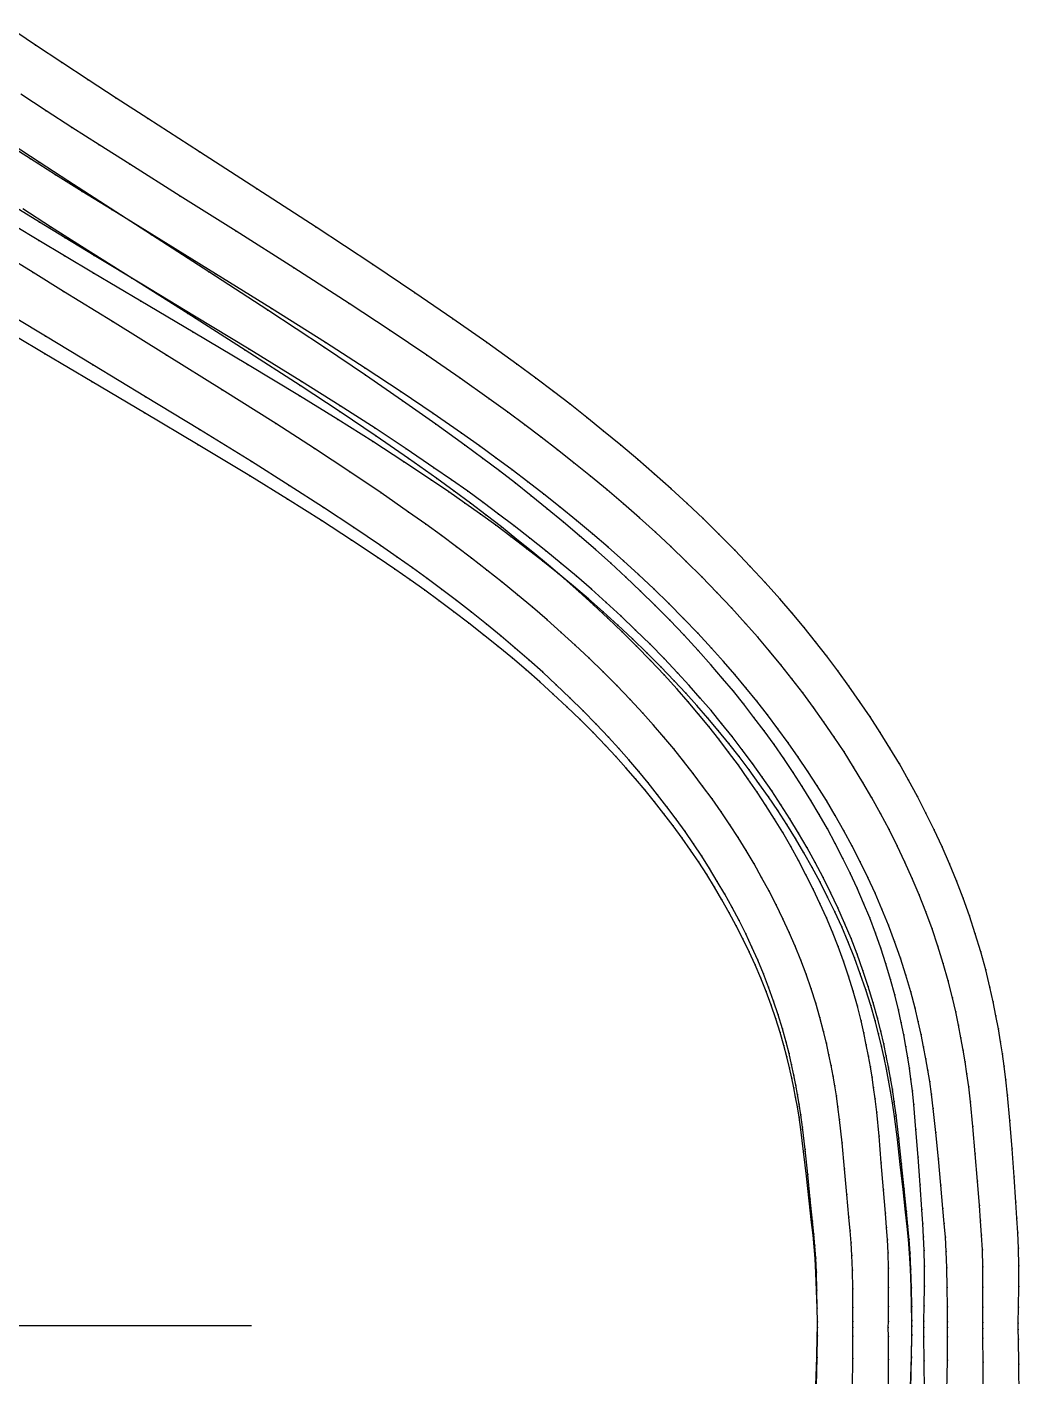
# Model space of a CAD drawing. Extents: x 50 to 2594, y 47 to 2136.
# Drawn here: x 2469.1 to 2553.1, y 872.7 to 987 of the extents above; entities that cross this region are included whole.
import ezdxf

# ---------------------------------------------------------------- set-up
doc = ezdxf.new("R2010")
doc.units = 0

# ---------------------------------------------------------------- blocks, each defined once
blk = doc.blocks.new('837.MANGA_XS')
at = {"layer": '1'}
blk.add_lwpolyline([(2543.92, 871.815), (2544.002, 874.337), (2544.04, 876.224), (2544.05, 876.967), (2544.041, 877.445), (2544.015, 878.643), (2543.974, 880.211), (2543.916, 881.797), (2543.843, 883.13), (2543.752, 884.277), (2543.642, 885.385), (2543.509, 886.602), (2543.302, 888.499), (2543.068, 890.619), (2542.82, 892.751), (2542.574, 894.685), (2542.406, 895.842), (2542.24, 896.856), (2542.07, 897.788), (2541.89, 898.701), (2541.692, 899.659), (2541.471, 900.66), (2541.223, 901.704), (2540.94, 902.79), (2540.564, 904.098), (2540.141, 905.441), (2539.678, 906.798), (2539.182, 908.144), (2538.657, 909.463), (2538.105, 910.756), (2537.524, 912.031), (2536.914, 913.293), (2536.271, 914.551), (2535.601, 915.799), (2534.904, 917.034), (2534.184, 918.252), (2533.447, 919.444), (2532.688, 920.618), (2531.905, 921.777), (2531.098, 922.925), (2530.264, 924.067), (2529.408, 925.197), (2528.536, 926.308), (2527.652, 927.397), (2526.76, 928.461), (2525.848, 929.51), (2524.906, 930.557), (2523.92, 931.616), (2522.784, 932.793), (2521.599, 933.982), (2520.378, 935.167), (2519.14, 936.331), (2517.9, 937.458), (2516.651, 938.556), (2515.386, 939.632), (2514.098, 940.695), (2512.781, 941.751), (2511.45, 942.792), (2510.118, 943.808), (2508.802, 944.791), (2507.51, 945.736), (2506.202, 946.67), (2504.833, 947.623), (2503.357, 948.628), (2501.027, 950.175), (2498.391, 951.882), (2495.447, 953.743), (2492.192, 955.756), (2487.778, 958.428), (2483.192, 961.162), (2478.74, 963.796), (2474.73, 966.166), (2472.291, 967.615), (2470.107, 968.924), (2468.06, 970.164)], dxfattribs=at)
at = {"layer": '14'}
blk.add_lwpolyline([(2535.914, 871.933), (2535.994, 874.312), (2536.038, 876.117), (2536.051, 876.832), (2536.042, 877.294), (2536.017, 878.449), (2535.977, 879.948), (2535.923, 881.444), (2535.858, 882.636), (2535.777, 883.649), (2535.677, 884.63), (2535.556, 885.725), (2535.355, 887.561), (2535.124, 889.644), (2534.882, 891.738), (2534.644, 893.607), (2534.495, 894.638), (2534.35, 895.524), (2534.202, 896.33), (2534.046, 897.118), (2533.873, 897.953), (2533.68, 898.832), (2533.462, 899.749), (2533.215, 900.701), (2532.891, 901.829), (2532.528, 902.981), (2532.131, 904.142), (2531.705, 905.295), (2531.252, 906.432), (2530.774, 907.55), (2530.27, 908.655), (2529.739, 909.753), (2529.172, 910.863), (2528.579, 911.966), (2527.962, 913.059), (2527.325, 914.138), (2526.67, 915.195), (2525.996, 916.238), (2525.3, 917.269), (2524.58, 918.292), (2523.826, 919.324), (2523.05, 920.346), (2522.26, 921.353), (2521.46, 922.339), (2520.655, 923.298), (2519.834, 924.244), (2518.983, 925.189), (2518.09, 926.147), (2517.046, 927.229), (2515.953, 928.325), (2514.826, 929.419), (2513.683, 930.493), (2512.539, 931.533), (2511.386, 932.546), (2510.217, 933.54), (2509.023, 934.525), (2507.782, 935.519), (2506.523, 936.503), (2505.262, 937.466), (2504.016, 938.396), (2502.793, 939.29), (2501.555, 940.173), (2500.259, 941.076), (2498.857, 942.03), (2496.602, 943.526), (2494.039, 945.185), (2491.166, 947.001), (2487.984, 948.969), (2483.613, 951.613), (2479.059, 954.327), (2474.628, 956.948), (2470.624, 959.313), (2468.158, 960.778)], dxfattribs=at)
at = {"layer": '2'}
for p in [(2536.051, 876.832), (2544.05, 876.967)]:
    blk.add_point(p, dxfattribs=at)
at = {"layer": '3'}
for p in [(2470.107, 968.924), (2472.291, 967.615), (2474.73, 966.166), (2478.74, 963.796), (2483.192, 961.162), (2470.624, 959.313), (2487.778, 958.428), (2474.628, 956.948), (2492.192, 955.756), (2479.059, 954.327), (2495.447, 953.743), (2483.613, 951.613), (2498.391, 951.882), (2501.027, 950.175), (2487.984, 948.969), (2503.357, 948.628), (2504.833, 947.623), (2491.166, 947.001), (2506.202, 946.67), (2507.51, 945.736), (2494.039, 945.185), (2508.802, 944.791), (2496.602, 943.526), (2510.118, 943.808), (2498.857, 942.03), (2511.45, 942.792), (2500.259, 941.076), (2512.781, 941.751), (2501.555, 940.173), (2514.098, 940.695), (2515.386, 939.632), (2502.793, 939.29), (2516.651, 938.556), (2504.016, 938.396), (2505.262, 937.466), (2517.9, 937.458), (2506.523, 936.503), (2519.14, 936.331), (2507.782, 935.519), (2520.378, 935.167), (2509.023, 934.525), (2521.599, 933.982), (2510.217, 933.54), (2522.784, 932.793), (2511.386, 932.546), (2523.92, 931.616), (2512.539, 931.533), (2513.683, 930.493), (2524.906, 930.557), (2514.826, 929.419), (2525.848, 929.51), (2515.953, 928.325), (2526.76, 928.461), (2517.046, 927.229), (2527.652, 927.397), (2518.09, 926.147), (2528.536, 926.308), (2518.983, 925.189), (2529.408, 925.197), (2519.834, 924.244), (2530.264, 924.067), (2520.655, 923.298), (2531.098, 922.925), (2521.46, 922.339), (2522.26, 921.353), (2531.905, 921.777), (2523.05, 920.346), (2532.688, 920.618), (2523.826, 919.324), (2533.447, 919.444), (2524.58, 918.292), (2534.184, 918.252), (2525.3, 917.269), (2534.904, 917.034), (2525.996, 916.238), (2535.601, 915.799), (2526.67, 915.195), (2536.271, 914.551), (2527.325, 914.138), (2527.962, 913.059), (2536.914, 913.293), (2528.579, 911.966), (2537.524, 912.031), (2529.172, 910.863), (2538.105, 910.756), (2529.739, 909.753), (2538.657, 909.463), (2530.27, 908.655), (2539.182, 908.144), (2530.774, 907.55), (2539.678, 906.798), (2531.252, 906.432), (2540.141, 905.441), (2531.705, 905.295), (2532.131, 904.142), (2540.564, 904.098), (2532.528, 902.981), (2540.94, 902.79), (2532.891, 901.829), (2541.223, 901.704), (2533.215, 900.701), (2533.462, 899.749), (2541.471, 900.66), (2541.692, 899.659), (2533.68, 898.832), (2541.89, 898.701), (2533.873, 897.953), (2542.07, 897.788), (2534.046, 897.118), (2534.202, 896.33), (2542.24, 896.856), (2534.35, 895.524), (2542.406, 895.842), (2534.495, 894.638), (2542.574, 894.685), (2534.644, 893.607), (2542.82, 892.751), (2534.882, 891.738), (2543.068, 890.619), (2535.124, 889.644), (2543.302, 888.499), (2535.355, 887.561), (2543.509, 886.602), (2535.556, 885.725), (2543.642, 885.385), (2535.677, 884.63), (2535.777, 883.649), (2543.752, 884.277), (2535.858, 882.636), (2543.843, 883.13), (2535.923, 881.444), (2543.916, 881.797), (2543.974, 880.211), (2535.977, 879.948), (2536.017, 878.449), (2544.015, 878.643), (2536.042, 877.294), (2544.041, 877.445), (2536.038, 876.117), (2544.04, 876.224), (2535.994, 874.312), (2544.002, 874.337)]:
    blk.add_point(p, dxfattribs=at)
at = {"layer": '4'}
for p in [(2536.051, 876.832, 5), (2544.05, 876.967, 5)]:
    blk.add_point(p, dxfattribs=at)
at = {"layer": '7'}
blk.add_line((2140.733, 877), (2486.433, 877), dxfattribs=at)
blk = doc.blocks.new('837.MANGA_S')
at = {"layer": '1'}
blk.add_lwpolyline([(2543.965, 871.688), (2544.026, 874.237), (2544.048, 876.144), (2544.051, 876.895), (2544.046, 877.377), (2544.031, 878.589), (2544.003, 880.174), (2543.959, 881.776), (2543.897, 883.124), (2543.816, 884.284), (2543.714, 885.405), (2543.591, 886.636), (2543.399, 888.555), (2543.181, 890.699), (2542.95, 892.855), (2542.718, 894.812), (2542.559, 895.982), (2542.4, 897.009), (2542.237, 897.952), (2542.064, 898.876), (2541.872, 899.846), (2541.658, 900.86), (2541.416, 901.917), (2541.14, 903.017), (2540.772, 904.342), (2540.357, 905.703), (2539.901, 907.078), (2539.411, 908.443), (2538.893, 909.781), (2538.347, 911.092), (2537.771, 912.386), (2537.166, 913.666), (2536.528, 914.943), (2535.861, 916.211), (2535.169, 917.465), (2534.452, 918.702), (2533.718, 919.913), (2532.961, 921.106), (2532.181, 922.285), (2531.376, 923.452), (2530.543, 924.614), (2529.688, 925.763), (2528.817, 926.894), (2527.933, 928.002), (2527.041, 929.085), (2526.13, 930.153), (2525.187, 931.22), (2524.2, 932.298), (2523.063, 933.498), (2521.876, 934.711), (2520.653, 935.919), (2519.413, 937.106), (2518.17, 938.256), (2516.917, 939.377), (2515.649, 940.476), (2514.357, 941.561), (2513.036, 942.64), (2511.7, 943.704), (2510.363, 944.743), (2509.042, 945.748), (2507.745, 946.715), (2506.432, 947.67), (2505.057, 948.646), (2503.574, 949.674), (2501.234, 951.259), (2498.585, 953.007), (2495.627, 954.914), (2492.356, 956.978), (2487.92, 959.717), (2483.31, 962.521), (2478.835, 965.223), (2474.804, 967.654), (2472.352, 969.14), (2470.157, 970.482), (2468.099, 971.754)], dxfattribs=at)
at = {"layer": '14'}
blk.add_lwpolyline([(2535.957, 871.878), (2536.016, 874.284), (2536.044, 876.109), (2536.051, 876.832), (2536.047, 877.299), (2536.032, 878.466), (2536.005, 879.982), (2535.964, 881.495), (2535.908, 882.701), (2535.836, 883.726), (2535.745, 884.718), (2535.632, 885.826), (2535.445, 887.684), (2535.231, 889.792), (2535.005, 891.911), (2534.782, 893.802), (2534.641, 894.846), (2534.502, 895.743), (2534.36, 896.559), (2534.21, 897.357), (2534.042, 898.203), (2533.855, 899.093), (2533.643, 900.022), (2533.402, 900.987), (2533.085, 902.13), (2532.729, 903.298), (2532.338, 904.475), (2531.917, 905.644), (2531.47, 906.797), (2530.997, 907.932), (2530.498, 909.054), (2529.971, 910.169), (2529.408, 911.295), (2528.819, 912.416), (2528.205, 913.527), (2527.57, 914.623), (2526.918, 915.698), (2526.246, 916.758), (2525.552, 917.806), (2524.834, 918.848), (2524.08, 919.898), (2523.306, 920.938), (2522.516, 921.963), (2521.717, 922.967), (2520.912, 923.944), (2520.09, 924.908), (2519.239, 925.871), (2518.345, 926.847), (2517.3, 927.95), (2516.204, 929.068), (2515.075, 930.184), (2513.929, 931.281), (2512.782, 932.342), (2511.627, 933.377), (2510.454, 934.392), (2509.256, 935.399), (2508.01, 936.416), (2506.746, 937.421), (2505.481, 938.406), (2504.229, 939.358), (2503.001, 940.273), (2501.759, 941.177), (2500.456, 942.101), (2499.048, 943.078), (2496.782, 944.612), (2494.206, 946.312), (2491.319, 948.173), (2488.119, 950.192), (2483.725, 952.905), (2479.147, 955.69), (2474.692, 958.379), (2470.666, 960.807), (2468.186, 962.311)], dxfattribs=at)
at = {"layer": '2'}
for p in [(2536.051, 876.832), (2544.051, 876.895)]:
    blk.add_point(p, dxfattribs=at)
at = {"layer": '3'}
for p in [(2470.157, 970.482), (2472.352, 969.14), (2474.804, 967.654), (2478.835, 965.223), (2483.31, 962.521), (2470.666, 960.807), (2487.92, 959.717), (2474.692, 958.379), (2492.356, 956.978), (2479.147, 955.69), (2495.627, 954.914), (2483.725, 952.905), (2498.585, 953.007), (2501.234, 951.259), (2488.119, 950.192), (2503.574, 949.674), (2491.319, 948.173), (2505.057, 948.646), (2506.432, 947.67), (2507.745, 946.715), (2494.206, 946.312), (2509.042, 945.748), (2496.782, 944.612), (2510.363, 944.743), (2499.048, 943.078), (2511.7, 943.704), (2500.456, 942.101), (2513.036, 942.64), (2501.759, 941.177), (2514.357, 941.561), (2503.001, 940.273), (2515.649, 940.476), (2504.229, 939.358), (2516.917, 939.377), (2505.481, 938.406), (2506.746, 937.421), (2518.17, 938.256), (2508.01, 936.416), (2519.413, 937.106), (2509.256, 935.399), (2520.653, 935.919), (2510.454, 934.392), (2521.876, 934.711), (2511.627, 933.377), (2523.063, 933.498), (2512.782, 932.342), (2524.2, 932.298), (2513.929, 931.281), (2525.187, 931.22), (2515.075, 930.184), (2526.13, 930.153), (2516.204, 929.068), (2527.041, 929.085), (2517.3, 927.95), (2527.933, 928.002), (2518.345, 926.847), (2528.817, 926.894), (2519.239, 925.871), (2520.09, 924.908), (2529.688, 925.763), (2520.912, 923.944), (2530.543, 924.614), (2521.717, 922.967), (2531.376, 923.452), (2522.516, 921.963), (2532.181, 922.285), (2523.306, 920.938), (2532.961, 921.106), (2524.08, 919.898), (2533.718, 919.913), (2524.834, 918.848), (2534.452, 918.702), (2525.552, 917.806), (2526.246, 916.758), (2535.169, 917.465), (2526.918, 915.698), (2535.861, 916.211), (2527.57, 914.623), (2536.528, 914.943), (2528.205, 913.527), (2537.166, 913.666), (2528.819, 912.416), (2537.771, 912.386), (2529.408, 911.295), (2538.347, 911.092), (2529.971, 910.169), (2530.498, 909.054), (2538.893, 909.781), (2530.997, 907.932), (2539.411, 908.443), (2531.47, 906.797), (2539.901, 907.078), (2531.917, 905.644), (2540.357, 905.703), (2532.338, 904.475), (2540.772, 904.342), (2532.729, 903.298), (2541.14, 903.017), (2533.085, 902.13), (2541.416, 901.917), (2533.402, 900.987), (2541.658, 900.86), (2533.643, 900.022), (2541.872, 899.846), (2533.855, 899.093), (2542.064, 898.876), (2534.042, 898.203), (2534.21, 897.357), (2542.237, 897.952), (2534.36, 896.559), (2542.4, 897.009), (2534.502, 895.743), (2542.559, 895.982), (2534.641, 894.846), (2542.718, 894.812), (2534.782, 893.802), (2542.95, 892.855), (2535.005, 891.911), (2543.181, 890.699), (2535.231, 889.792), (2543.399, 888.555), (2535.445, 887.684), (2543.591, 886.636), (2535.632, 885.826), (2543.714, 885.405), (2535.745, 884.718), (2535.836, 883.726), (2543.816, 884.284), (2535.908, 882.701), (2543.897, 883.124), (2535.964, 881.495), (2543.959, 881.776), (2544.003, 880.174), (2536.005, 879.982), (2536.032, 878.466), (2544.031, 878.589), (2536.047, 877.299), (2544.046, 877.377), (2536.044, 876.109), (2544.048, 876.144), (2536.016, 874.284), (2544.026, 874.237)]:
    blk.add_point(p, dxfattribs=at)
at = {"layer": '4'}
for p in [(2536.051, 876.832, 5), (2544.051, 876.895, 5)]:
    blk.add_point(p, dxfattribs=at)
at = {"layer": '7'}
blk.add_line((2140.733, 877), (2486.433, 877), dxfattribs=at)
blk = doc.blocks.new('837.MANGA_M')
at = {"layer": '1'}
blk.add_lwpolyline([(2547.018, 871.419), (2547.053, 874.058), (2547.056, 876.032), (2547.051, 876.809), (2547.051, 877.309), (2547.049, 878.564), (2547.036, 880.205), (2547.008, 881.864), (2546.958, 883.261), (2546.886, 884.462), (2546.793, 885.624), (2546.678, 886.9), (2546.5, 888.889), (2546.297, 891.111), (2546.081, 893.346), (2545.861, 895.374), (2545.709, 896.588), (2545.556, 897.652), (2545.397, 898.631), (2545.227, 899.589), (2545.039, 900.596), (2544.828, 901.648), (2544.589, 902.744), (2544.315, 903.886), (2543.948, 905.263), (2543.533, 906.676), (2543.075, 908.104), (2542.583, 909.523), (2542.06, 910.913), (2541.509, 912.277), (2540.926, 913.622), (2540.313, 914.955), (2539.666, 916.284), (2538.989, 917.603), (2538.286, 918.909), (2537.557, 920.198), (2536.809, 921.459), (2536.038, 922.703), (2535.243, 923.931), (2534.422, 925.148), (2533.572, 926.36), (2532.699, 927.559), (2531.809, 928.739), (2530.906, 929.896), (2529.994, 931.026), (2529.062, 932.142), (2528.097, 933.257), (2527.086, 934.384), (2525.922, 935.638), (2524.705, 936.906), (2523.453, 938.17), (2522.18, 939.413), (2520.906, 940.616), (2519.621, 941.79), (2518.319, 942.942), (2516.993, 944.079), (2515.637, 945.21), (2514.265, 946.326), (2512.892, 947.416), (2511.535, 948.471), (2510.202, 949.485), (2508.852, 950.488), (2507.439, 951.513), (2505.915, 952.593), (2503.508, 954.259), (2500.785, 956.097), (2497.742, 958.104), (2494.378, 960.275), (2489.813, 963.158), (2485.07, 966.11), (2480.465, 968.955), (2476.318, 971.515), (2473.795, 973.08), (2471.537, 974.492), (2469.419, 975.831), (2467.32, 977.174)], dxfattribs=at)
at = {"layer": '14'}
blk.add_lwpolyline([(2539.01, 871.696), (2539.044, 874.191), (2539.052, 876.082), (2539.051, 876.832), (2539.052, 877.316), (2539.049, 878.527), (2539.038, 880.098), (2539.012, 881.667), (2538.968, 882.918), (2538.905, 883.981), (2538.821, 885.01), (2538.716, 886.161), (2538.543, 888.088), (2538.345, 890.276), (2538.134, 892.475), (2537.924, 894.438), (2537.789, 895.521), (2537.655, 896.453), (2537.517, 897.301), (2537.37, 898.129), (2537.206, 899.008), (2537.021, 899.933), (2536.812, 900.899), (2536.573, 901.901), (2536.257, 903.09), (2535.901, 904.305), (2535.508, 905.529), (2535.085, 906.746), (2534.635, 907.946), (2534.157, 909.128), (2533.652, 910.296), (2533.118, 911.458), (2532.547, 912.632), (2531.948, 913.801), (2531.325, 914.959), (2530.679, 916.102), (2530.015, 917.224), (2529.33, 918.33), (2528.622, 919.425), (2527.889, 920.512), (2527.12, 921.609), (2526.328, 922.696), (2525.521, 923.768), (2524.703, 924.817), (2523.88, 925.839), (2523.038, 926.847), (2522.167, 927.855), (2521.251, 928.877), (2520.18, 930.032), (2519.056, 931.203), (2517.898, 932.372), (2516.723, 933.522), (2515.545, 934.635), (2514.359, 935.72), (2513.155, 936.786), (2511.923, 937.843), (2510.644, 938.911), (2509.345, 939.967), (2508.043, 941.002), (2506.757, 942.003), (2505.494, 942.965), (2504.216, 943.916), (2502.875, 944.889), (2501.426, 945.917), (2499.095, 947.532), (2496.443, 949.323), (2493.471, 951.285), (2490.177, 953.412), (2485.651, 956.274), (2480.936, 959.211), (2476.347, 962.049), (2472.201, 964.611), (2469.647, 966.197), (2467.356, 967.631)], dxfattribs=at)
at = {"layer": '2'}
for p in [(2539.051, 876.832), (2547.051, 876.809)]:
    blk.add_point(p, dxfattribs=at)
at = {"layer": '3'}
for p in [(2469.419, 975.831), (2471.537, 974.492), (2473.795, 973.08), (2476.318, 971.515), (2480.465, 968.955), (2469.647, 966.197), (2485.07, 966.11), (2472.201, 964.611), (2489.813, 963.158), (2476.347, 962.049), (2494.378, 960.275), (2480.936, 959.211), (2497.742, 958.104), (2485.651, 956.274), (2500.785, 956.097), (2490.177, 953.412), (2503.508, 954.259), (2505.915, 952.593), (2493.471, 951.285), (2507.439, 951.513), (2508.852, 950.488), (2496.443, 949.323), (2510.202, 949.485), (2511.535, 948.471), (2499.095, 947.532), (2512.892, 947.416), (2501.426, 945.917), (2514.265, 946.326), (2502.875, 944.889), (2515.637, 945.21), (2504.216, 943.916), (2516.993, 944.079), (2505.494, 942.965), (2506.757, 942.003), (2518.319, 942.942), (2508.043, 941.002), (2519.621, 941.79), (2509.345, 939.967), (2520.906, 940.616), (2510.644, 938.911), (2522.18, 939.413), (2511.923, 937.843), (2523.453, 938.17), (2513.155, 936.786), (2524.705, 936.906), (2514.359, 935.72), (2525.922, 935.638), (2515.545, 934.635), (2527.086, 934.384), (2516.723, 933.522), (2528.097, 933.257), (2517.898, 932.372), (2529.062, 932.142), (2519.056, 931.203), (2529.994, 931.026), (2520.18, 930.032), (2530.906, 929.896), (2521.251, 928.877), (2531.809, 928.739), (2522.167, 927.855), (2532.699, 927.559), (2523.038, 926.847), (2533.572, 926.36), (2523.88, 925.839), (2524.703, 924.817), (2534.422, 925.148), (2525.521, 923.768), (2535.243, 923.931), (2526.328, 922.696), (2536.038, 922.703), (2527.12, 921.609), (2536.809, 921.459), (2527.889, 920.512), (2537.557, 920.198), (2528.622, 919.425), (2529.33, 918.33), (2538.286, 918.909), (2530.015, 917.224), (2538.989, 917.603), (2530.679, 916.102), (2539.666, 916.284), (2531.325, 914.959), (2540.313, 914.955), (2531.948, 913.801), (2540.926, 913.622), (2532.547, 912.632), (2541.509, 912.277), (2533.118, 911.458), (2533.652, 910.296), (2542.06, 910.913), (2534.157, 909.128), (2542.583, 909.523), (2534.635, 907.946), (2543.075, 908.104), (2535.085, 906.746), (2543.533, 906.676), (2535.508, 905.529), (2535.901, 904.305), (2543.948, 905.263), (2536.257, 903.09), (2544.315, 903.886), (2536.573, 901.901), (2544.589, 902.744), (2536.812, 900.899), (2544.828, 901.648), (2537.021, 899.933), (2545.039, 900.596), (2545.227, 899.589), (2537.206, 899.008), (2545.397, 898.631), (2537.37, 898.129), (2537.517, 897.301), (2545.556, 897.652), (2537.655, 896.453), (2545.709, 896.588), (2537.789, 895.521), (2545.861, 895.374), (2537.924, 894.438), (2546.081, 893.346), (2538.134, 892.475), (2546.297, 891.111), (2538.345, 890.276), (2546.5, 888.889), (2538.543, 888.088), (2538.716, 886.161), (2546.678, 886.9), (2538.821, 885.01), (2546.793, 885.624), (2538.905, 883.981), (2546.886, 884.462), (2538.968, 882.918), (2546.958, 883.261), (2539.012, 881.667), (2547.008, 881.864), (2547.036, 880.205), (2539.038, 880.098), (2539.049, 878.527), (2547.049, 878.564), (2539.052, 877.316), (2547.051, 877.309), (2539.052, 876.082), (2547.056, 876.032), (2539.044, 874.191), (2547.053, 874.058)]:
    blk.add_point(p, dxfattribs=at)
at = {"layer": '4'}
for p in [(2539.051, 876.832, 5), (2547.051, 876.809, 5)]:
    blk.add_point(p, dxfattribs=at)
at = {"layer": '7'}
blk.add_line((2134.546, 877), (2488.122, 877), dxfattribs=at)
blk = doc.blocks.new('837.MANGA_L')
at = {"layer": '1'}
blk.add_lwpolyline([(2550.074, 871.157), (2550.082, 873.886), (2550.064, 875.927), (2550.05, 876.729), (2550.056, 877.246), (2550.065, 878.544), (2550.068, 880.242), (2550.055, 881.958), (2550.018, 883.403), (2549.956, 884.647), (2549.87, 885.849), (2549.765, 887.17), (2549.6, 889.229), (2549.412, 891.529), (2549.21, 893.843), (2549.003, 895.943), (2548.858, 897.2), (2548.71, 898.302), (2548.555, 899.316), (2548.389, 900.309), (2548.204, 901.352), (2547.997, 902.441), (2547.76, 903.578), (2547.488, 904.762), (2547.122, 906.189), (2546.706, 907.655), (2546.247, 909.137), (2545.752, 910.609), (2545.225, 912.052), (2544.668, 913.468), (2544.079, 914.865), (2543.458, 916.25), (2542.802, 917.631), (2542.115, 919.002), (2541.4, 920.359), (2540.659, 921.699), (2539.899, 923.011), (2539.114, 924.305), (2538.303, 925.584), (2537.466, 926.85), (2536.598, 928.112), (2535.708, 929.361), (2534.799, 930.59), (2533.876, 931.795), (2532.944, 932.974), (2531.991, 934.137), (2531.004, 935.3), (2529.97, 936.475), (2528.778, 937.784), (2527.532, 939.108), (2526.249, 940.427), (2524.946, 941.725), (2523.639, 942.983), (2522.322, 944.209), (2520.987, 945.413), (2519.627, 946.603), (2518.235, 947.786), (2516.827, 948.953), (2515.418, 950.094), (2514.025, 951.199), (2512.656, 952.261), (2511.27, 953.312), (2509.819, 954.386), (2508.253, 955.518), (2505.78, 957.265), (2502.981, 959.193), (2499.854, 961.298), (2496.396, 963.577), (2491.704, 966.604), (2486.827, 969.704), (2482.092, 972.692), (2477.827, 975.381), (2475.234, 977.024), (2472.912, 978.508), (2470.736, 979.913), (2468.578, 981.323)], dxfattribs=at)
at = {"layer": '14'}
blk.add_lwpolyline([(2542.063, 871.515), (2542.071, 874.098), (2542.06, 876.056), (2542.051, 876.832), (2542.057, 877.334), (2542.067, 878.587), (2542.071, 880.214), (2542.061, 881.839), (2542.028, 883.134), (2541.973, 884.236), (2541.897, 885.303), (2541.801, 886.495), (2541.642, 888.493), (2541.458, 890.76), (2541.263, 893.039), (2541.066, 895.074), (2540.937, 896.197), (2540.808, 897.164), (2540.674, 898.042), (2540.53, 898.902), (2540.369, 899.814), (2540.188, 900.773), (2539.981, 901.775), (2539.744, 902.816), (2539.429, 904.05), (2539.072, 905.312), (2538.679, 906.584), (2538.254, 907.848), (2537.799, 909.095), (2537.317, 910.324), (2536.806, 911.539), (2536.265, 912.747), (2535.686, 913.969), (2535.078, 915.185), (2534.444, 916.391), (2533.787, 917.581), (2533.111, 918.75), (2532.414, 919.902), (2531.692, 921.043), (2530.944, 922.177), (2530.159, 923.32), (2529.351, 924.454), (2528.526, 925.572), (2527.69, 926.667), (2526.848, 927.734), (2525.987, 928.786), (2525.094, 929.839), (2524.157, 930.907), (2523.059, 932.114), (2521.908, 933.338), (2520.721, 934.561), (2519.516, 935.763), (2518.308, 936.928), (2517.091, 938.064), (2515.855, 939.18), (2514.591, 940.287), (2513.277, 941.406), (2511.943, 942.513), (2510.606, 943.598), (2509.284, 944.648), (2507.986, 945.657), (2506.673, 946.655), (2505.295, 947.676), (2503.805, 948.756), (2501.407, 950.452), (2498.68, 952.334), (2495.623, 954.396), (2492.234, 956.633), (2487.577, 959.643), (2482.726, 962.733), (2478.003, 965.719), (2473.736, 968.414), (2471.108, 970.083), (2468.75, 971.592)], dxfattribs=at)
at = {"layer": '2'}
for p in [(2542.051, 876.832), (2550.05, 876.729)]:
    blk.add_point(p, dxfattribs=at)
at = {"layer": '3'}
for p in [(2470.736, 979.913), (2472.912, 978.508), (2475.234, 977.024), (2477.827, 975.381), (2482.092, 972.692), (2471.108, 970.083), (2486.827, 969.704), (2473.736, 968.414), (2491.704, 966.604), (2478.003, 965.719), (2482.726, 962.733), (2496.396, 963.577), (2499.854, 961.298), (2487.577, 959.643), (2502.981, 959.193), (2505.78, 957.265), (2492.234, 956.633), (2508.253, 955.518), (2495.623, 954.396), (2509.819, 954.386), (2511.27, 953.312), (2498.68, 952.334), (2512.656, 952.261), (2514.025, 951.199), (2501.407, 950.452), (2515.418, 950.094), (2503.805, 948.756), (2516.827, 948.953), (2505.295, 947.676), (2518.235, 947.786), (2506.673, 946.655), (2519.627, 946.603), (2507.986, 945.657), (2520.987, 945.413), (2509.284, 944.648), (2522.322, 944.209), (2510.606, 943.598), (2511.943, 942.513), (2523.639, 942.983), (2513.277, 941.406), (2524.946, 941.725), (2514.591, 940.287), (2526.249, 940.427), (2515.855, 939.18), (2527.532, 939.108), (2517.091, 938.064), (2528.778, 937.784), (2518.308, 936.928), (2529.97, 936.475), (2519.516, 935.763), (2531.004, 935.3), (2520.721, 934.561), (2531.991, 934.137), (2521.908, 933.338), (2532.944, 932.974), (2523.059, 932.114), (2533.876, 931.795), (2524.157, 930.907), (2534.799, 930.59), (2525.094, 929.839), (2535.708, 929.361), (2525.987, 928.786), (2526.848, 927.734), (2536.598, 928.112), (2527.69, 926.667), (2537.466, 926.85), (2528.526, 925.572), (2538.303, 925.584), (2529.351, 924.454), (2539.114, 924.305), (2530.159, 923.32), (2539.899, 923.011), (2530.944, 922.177), (2540.659, 921.699), (2531.692, 921.043), (2541.4, 920.359), (2532.414, 919.902), (2533.111, 918.75), (2542.115, 919.002), (2533.787, 917.581), (2542.802, 917.631), (2534.444, 916.391), (2543.458, 916.25), (2535.078, 915.185), (2544.079, 914.865), (2535.686, 913.969), (2544.668, 913.468), (2536.265, 912.747), (2536.806, 911.539), (2545.225, 912.052), (2537.317, 910.324), (2545.752, 910.609), (2537.799, 909.095), (2546.247, 909.137), (2538.254, 907.848), (2546.706, 907.655), (2538.679, 906.584), (2539.072, 905.312), (2547.122, 906.189), (2547.488, 904.762), (2539.429, 904.05), (2547.76, 903.578), (2539.744, 902.816), (2547.997, 902.441), (2539.981, 901.775), (2540.188, 900.773), (2548.204, 901.352), (2540.369, 899.814), (2548.389, 900.309), (2540.53, 898.902), (2548.555, 899.316), (2540.674, 898.042), (2548.71, 898.302), (2540.808, 897.164), (2540.937, 896.197), (2548.858, 897.2), (2541.066, 895.074), (2549.003, 895.943), (2541.263, 893.039), (2549.21, 893.843), (2541.458, 890.76), (2549.412, 891.529), (2541.642, 888.493), (2549.6, 889.229), (2549.765, 887.17), (2541.801, 886.495), (2541.897, 885.303), (2549.87, 885.849), (2541.973, 884.236), (2549.956, 884.647), (2542.028, 883.134), (2550.018, 883.403), (2542.061, 881.839), (2550.055, 881.958), (2542.071, 880.214), (2550.068, 880.242), (2542.067, 878.587), (2550.065, 878.544), (2542.057, 877.334), (2550.056, 877.246), (2542.06, 876.056), (2550.064, 875.927), (2542.071, 874.098), (2550.082, 873.886)]:
    blk.add_point(p, dxfattribs=at)
at = {"layer": '4'}
for p in [(2542.051, 876.832, 5), (2550.05, 876.729, 5)]:
    blk.add_point(p, dxfattribs=at)
at = {"layer": '7'}
blk.add_line((2140.625, 877), (2486.375, 877), dxfattribs=at)
blk = doc.blocks.new('837.MANGA_XL')
at = {"layer": '1'}
blk.add_lwpolyline([(2553.118, 870.896), (2553.105, 873.716), (2553.069, 875.825), (2553.049, 876.655), (2553.059, 877.189), (2553.081, 878.53), (2553.1, 880.284), (2553.102, 882.058), (2553.077, 883.551), (2553.024, 884.836), (2552.947, 886.079), (2552.85, 887.445), (2552.699, 889.574), (2552.526, 891.952), (2552.339, 894.345), (2552.144, 896.517), (2552.005, 897.817), (2551.863, 898.957), (2551.712, 900.006), (2551.55, 901.033), (2551.368, 902.113), (2551.164, 903.24), (2550.93, 904.417), (2550.659, 905.643), (2550.295, 907.121), (2549.879, 908.64), (2549.418, 910.175), (2548.92, 911.701), (2548.389, 913.196), (2547.826, 914.665), (2547.231, 916.114), (2546.602, 917.55), (2545.937, 918.983), (2545.24, 920.406), (2544.513, 921.815), (2543.76, 923.206), (2542.986, 924.569), (2542.187, 925.913), (2541.361, 927.241), (2540.508, 928.558), (2539.623, 929.87), (2538.714, 931.168), (2537.786, 932.446), (2536.845, 933.701), (2535.892, 934.927), (2534.918, 936.137), (2533.909, 937.348), (2532.851, 938.572), (2531.632, 939.935), (2530.357, 941.314), (2529.043, 942.689), (2527.708, 944.042), (2526.37, 945.354), (2525.02, 946.633), (2523.652, 947.889), (2522.258, 949.131), (2520.83, 950.367), (2519.386, 951.586), (2517.941, 952.778), (2516.512, 953.932), (2515.107, 955.042), (2513.685, 956.14), (2512.195, 957.263), (2510.588, 958.448), (2508.049, 960.275), (2505.175, 962.293), (2501.963, 964.497), (2498.411, 966.883), (2493.591, 970.054), (2488.58, 973.303), (2483.716, 976.434), (2479.334, 979.251), (2476.669, 980.973), (2474.284, 982.527), (2472.048, 983.999), (2469.832, 985.475), (2467.547, 987.014)], dxfattribs=at)
at = {"layer": '14'}
blk.add_lwpolyline([(2545.116, 871.334), (2545.099, 874.005), (2545.068, 876.029), (2545.051, 876.832), (2545.062, 877.351), (2545.084, 878.647), (2545.105, 880.33), (2545.109, 882.011), (2545.088, 883.351), (2545.042, 884.491), (2544.973, 885.595), (2544.885, 886.829), (2544.74, 888.897), (2544.572, 891.244), (2544.392, 893.604), (2544.207, 895.711), (2544.085, 896.873), (2543.961, 897.874), (2543.831, 898.784), (2543.69, 899.675), (2543.533, 900.62), (2543.354, 901.614), (2543.15, 902.652), (2542.915, 903.731), (2542.601, 905.01), (2542.244, 906.319), (2541.849, 907.638), (2541.422, 908.95), (2540.964, 910.245), (2540.477, 911.52), (2539.96, 912.782), (2539.412, 914.037), (2538.825, 915.306), (2538.208, 916.57), (2537.564, 917.823), (2536.896, 919.061), (2536.208, 920.276), (2535.497, 921.474), (2534.762, 922.662), (2533.999, 923.841), (2533.198, 925.032), (2532.373, 926.212), (2531.53, 927.376), (2530.676, 928.517), (2529.815, 929.629), (2528.935, 930.725), (2528.022, 931.823), (2527.063, 932.936), (2525.939, 934.195), (2524.761, 935.473), (2523.545, 936.749), (2522.309, 938.004), (2521.071, 939.221), (2519.823, 940.407), (2518.555, 941.574), (2517.259, 942.731), (2515.91, 943.901), (2514.541, 945.059), (2513.169, 946.194), (2511.812, 947.293), (2510.479, 948.349), (2509.13, 949.394), (2507.715, 950.463), (2506.184, 951.594), (2503.72, 953.372), (2500.917, 955.345), (2497.775, 957.507), (2494.291, 959.854), (2489.504, 963.012), (2484.515, 966.255), (2479.659, 969.389), (2475.271, 972.218), (2472.569, 973.969), (2470.145, 975.553), (2467.869, 977.055)], dxfattribs=at)
at = {"layer": '2'}
for p in [(2545.051, 876.832), (2553.049, 876.655)]:
    blk.add_point(p, dxfattribs=at)
at = {"layer": '3'}
for p in [(2469.832, 985.475), (2472.048, 983.999), (2474.284, 982.527), (2476.669, 980.973), (2479.334, 979.251), (2483.716, 976.434), (2470.145, 975.553), (2472.569, 973.969), (2488.58, 973.303), (2475.271, 972.218), (2479.659, 969.389), (2493.591, 970.054), (2484.515, 966.255), (2498.411, 966.883), (2501.963, 964.497), (2489.504, 963.012), (2505.175, 962.293), (2508.049, 960.275), (2494.291, 959.854), (2510.588, 958.448), (2497.775, 957.507), (2512.195, 957.263), (2513.685, 956.14), (2500.917, 955.345), (2515.107, 955.042), (2503.72, 953.372), (2516.512, 953.932), (2517.941, 952.778), (2506.184, 951.594), (2519.386, 951.586), (2507.715, 950.463), (2520.83, 950.367), (2509.13, 949.394), (2522.258, 949.131), (2510.479, 948.349), (2523.652, 947.889), (2511.812, 947.293), (2525.02, 946.633), (2513.169, 946.194), (2526.37, 945.354), (2514.541, 945.059), (2515.91, 943.901), (2527.708, 944.042), (2517.259, 942.731), (2529.043, 942.689), (2518.555, 941.574), (2530.357, 941.314), (2519.823, 940.407), (2531.632, 939.935), (2521.071, 939.221), (2532.851, 938.572), (2522.309, 938.004), (2533.909, 937.348), (2523.545, 936.749), (2524.761, 935.473), (2534.918, 936.137), (2525.939, 934.195), (2535.892, 934.927), (2527.063, 932.936), (2536.845, 933.701), (2528.022, 931.823), (2537.786, 932.446), (2528.935, 930.725), (2538.714, 931.168), (2529.815, 929.629), (2539.623, 929.87), (2530.676, 928.517), (2540.508, 928.558), (2531.53, 927.376), (2541.361, 927.241), (2532.373, 926.212), (2542.187, 925.913), (2533.198, 925.032), (2533.999, 923.841), (2542.986, 924.569), (2534.762, 922.662), (2543.76, 923.206), (2535.497, 921.474), (2544.513, 921.815), (2536.208, 920.276), (2545.24, 920.406), (2536.896, 919.061), (2545.937, 918.983), (2537.564, 917.823), (2546.602, 917.55), (2538.208, 916.57), (2547.231, 916.114), (2538.825, 915.306), (2547.826, 914.665), (2539.412, 914.037), (2539.96, 912.782), (2548.389, 913.196), (2540.477, 911.52), (2548.92, 911.701), (2540.964, 910.245), (2549.418, 910.175), (2541.422, 908.95), (2541.849, 907.638), (2549.879, 908.64), (2550.295, 907.121), (2542.244, 906.319), (2550.659, 905.643), (2542.601, 905.01), (2550.93, 904.417), (2542.915, 903.731), (2551.164, 903.24), (2543.15, 902.652), (2551.368, 902.113), (2543.354, 901.614), (2551.55, 901.033), (2543.533, 900.62), (2543.69, 899.675), (2551.712, 900.006), (2543.831, 898.784), (2551.863, 898.957), (2543.961, 897.874), (2552.005, 897.817), (2544.085, 896.873), (2552.144, 896.517), (2544.207, 895.711), (2552.339, 894.345), (2544.392, 893.604), (2552.526, 891.952), (2544.572, 891.244), (2552.699, 889.574), (2544.74, 888.897), (2552.85, 887.445), (2544.885, 886.829), (2552.947, 886.079), (2544.973, 885.595), (2553.024, 884.836), (2545.042, 884.491), (2545.088, 883.351), (2553.077, 883.551), (2545.109, 882.011), (2553.102, 882.058), (2545.105, 880.33), (2553.1, 880.284), (2545.084, 878.647), (2553.081, 878.53), (2545.062, 877.351), (2553.059, 877.189), (2545.068, 876.029), (2553.069, 875.825), (2545.099, 874.005), (2553.105, 873.716)]:
    blk.add_point(p, dxfattribs=at)
at = {"layer": '4'}
for p in [(2545.051, 876.832, 5), (2553.049, 876.655, 5)]:
    blk.add_point(p, dxfattribs=at)
at = {"layer": '7'}
blk.add_line((2140.625, 877), (2486.375, 877), dxfattribs=at)

msp = doc.modelspace()

# ---------------------------------------------------------------- block references
at = {"layer": '1'}
for name in ['837.MANGA_XL', '837.MANGA_L', '837.MANGA_M', '837.MANGA_S', '837.MANGA_XS']:
    msp.add_blockref(name, (0, 0), dxfattribs=at)

doc.saveas('drawing.dxf')
